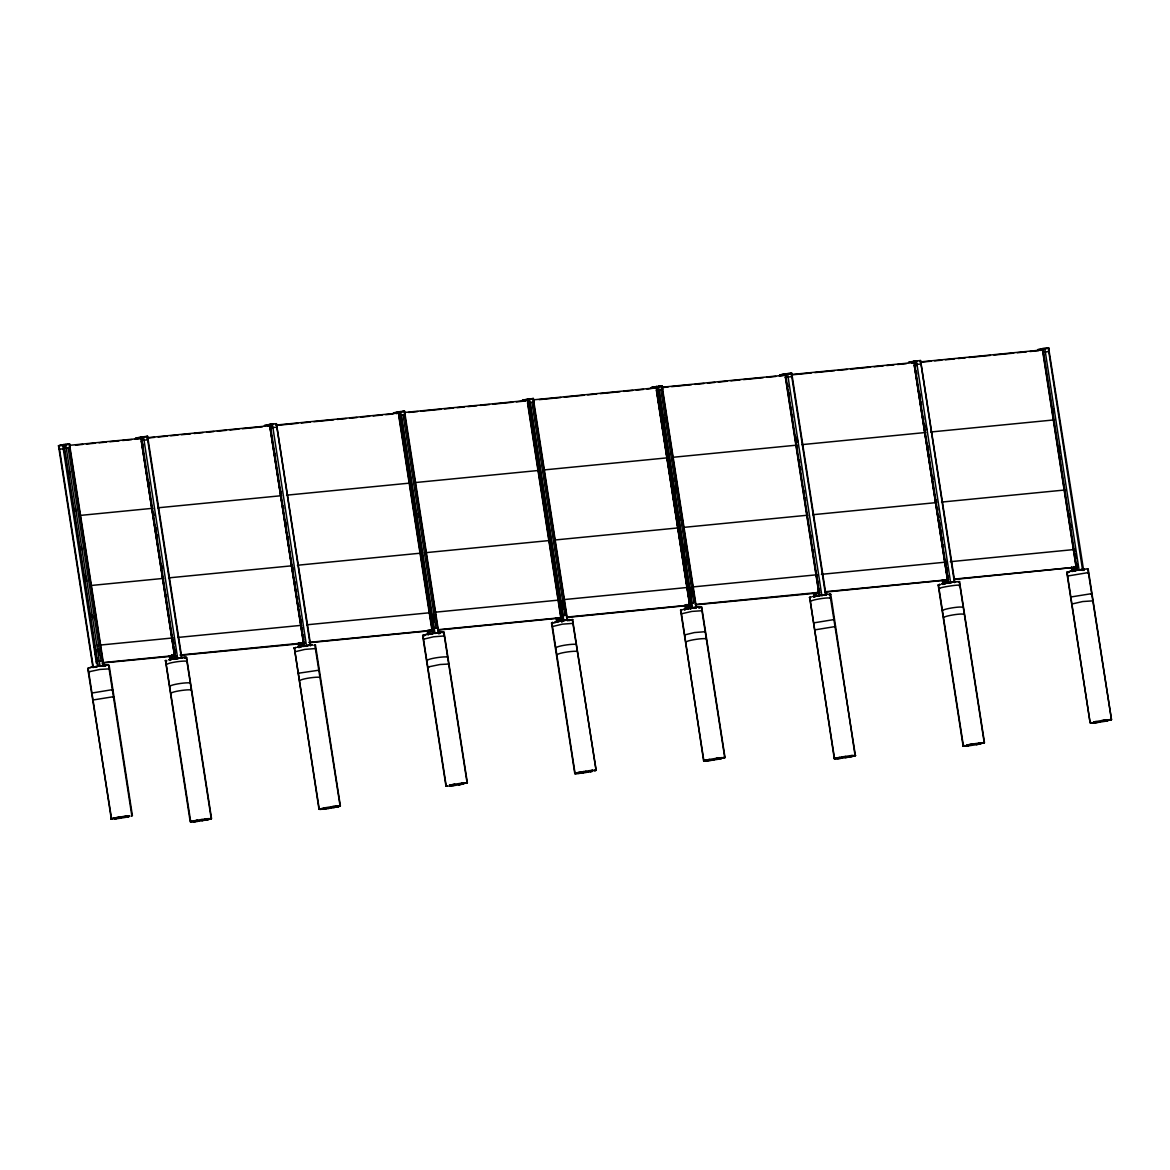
<?xml version="1.0" encoding="UTF-8"?>
<svg xmlns="http://www.w3.org/2000/svg" width="1170" height="1170" viewBox="0 0 1170 1170"><rect width="100%" height="100%" fill="white"/><g stroke="black" fill="none" stroke-linecap="round" stroke-linejoin="round"><path stroke-width="1.5" d="M271.294 426.509L270.694 427.094M64.028 446.37L64.394 447.364L64.613 446.399M175.427 656.355L174.915 656.502M303.732 644.334C306.13 642.915 301.787 644.334 304.039 646.264L302.898 646.425M433.28 631.098L432.564 631.23M561.892 618.506L561.395 618.594M398.692 413.595L399.555 413.463M63.765 446.282L64.014 447.349L64.935 446.998M561.995 618.754L560.708 618.945L562.068 618.579M819.366 593.614L818.883 593.351M948.3 580.846C946.471 581.636 949.162 580.276 948.168 583.084M432.915 631.478L432.608 633.657M175.207 656.911L174.944 658.915L175.339 656.853L174.564 656.999M398.809 413.317L399.57 413.156M915.247 363.797L915.613 366.795M818.912 593.775C819.541 597.519 819.366 592.166 818.4 593.716M111.633 819.088L87.706 668.392L89.066 667.88M111.296 819.015L88.13 668.187M131.815 815.665L108.561 665.35M190.768 821.983L165.643 660.567M166.593 660.816L165.482 660.67L190.213 821.837M184.494 658.125L186.6 657.467L211.551 818.591L210.19 819.102M111.018 819.058L113.139 818.342M131.055 816.221L131.976 815.68M321.136 809.304L318.986 809.304L294.372 647.99L319.264 809.26L320.375 809.347M338.671 806.569L340.104 805.998L314.847 645.05M211.229 818.722L186.322 657.452L184.451 657.408M447.057 786.255L445.975 786.211L422.648 635.544L423.438 635.193M424.798 635.544L422.926 635.456L446.253 786.167L447.364 786.255M442.991 632.619L444.044 632.195L467.371 782.847L466.011 783.373M318.986 809.304L320.346 808.792M319.264 809.26L320.039 808.88M576.956 773.575L574.792 773.575L551.479 622.908L552.533 622.484M594.828 770.737L596.188 770.226L572.335 619.866M466.318 783.286L467.093 782.949L443.766 632.239L441.894 632.18M705.378 760.968L703.623 760.939L680.881 610.009M703.901 760.895L680.574 610.228L682.022 609.658M700.64 607.347L701.693 606.923L725.02 757.59L723.967 758.014M574.792 773.575L577.351 772.756M836.038 758.789L834.298 758.76L809.772 597.387M830.407 594.389L829.34 594.199M829.018 594.857L830.744 594.287L828.989 594.214M703.623 760.939L706.183 760.12M964.504 746.182L963.115 746.138L938.164 584.956L939.876 584.342M958.771 581.958L957.411 581.607M834.298 758.76L836.404 758.058M855.094 755.688L830.744 594.287M1067.055 572.276L1090.162 723.075L1066.777 572.379L1068.897 571.662M1087.851 569.249L1111.5 719.726L1088.173 569.015L1086.784 568.971M963.115 746.138L964.475 745.612M963.451 746.124L938.442 584.912L939.525 584.444M983.151 743.301L984.072 742.76M432.315 631.727L432.169 631.727M433.061 631.507L433.061 633.584L398.882 411.694L393.442 412.893L399.599 412.293M690.461 606.323L689.583 606.352L690.636 606.309M561.849 618.915L561.673 620.992M785.64 375.234L785.406 376.14M186.176 657.613L185.547 657.847M294.079 648.034L296.156 647.419M318.898 670.205L298.218 673.262L299.023 673.408M551.904 622.703L575.084 773.531M447.028 785.772L446.019 786.108L446.764 785.86M959.283 581.695L984.233 742.818L983.458 743.213M1111.5 719.726L1110.14 720.193M186.556 661.182C182.432 660.611 168.963 662.629 166.827 664.326M189.92 682.914C185.811 682.344 172.326 684.348 170.191 686.044M191.002 689.92C186.966 689.32 172.911 691.455 171.273 693.049M294.196 647.961L295.747 647.522M315.388 648.56L304.873 649.394L295.396 651.69M319.834 677.284C315.71 676.713 302.24 678.717 300.105 680.413M443.883 632.356L442.933 632.678M444 635.968L433.485 636.802L424.008 639.098M447.247 656.984C443.123 656.414 429.653 658.432 427.518 660.129M576.079 644.348C571.969 643.778 558.485 645.796 556.35 647.493M577.161 651.368C573.212 650.769 559.523 652.802 557.432 654.498M211.404 818.751L209.839 819.19M701.532 607.084L700.333 607.435M704.91 631.727L694.395 632.56L684.918 634.857M705.993 638.732C701.941 638.133 687.901 640.268 686.264 641.862M809.494 597.431L810.4 597.168M703.784 760.778L704.983 760.412M1090.689 722.767L1091.464 722.519M1111.339 719.842L1109.789 720.296M108.839 668.889L100.02 669.43L88.525 671.858L89.637 671.946M165.526 660.538L166.257 660.333M551.787 622.674L552.84 622.396M448.125 664.077L440.052 664.501L427.81 667.032L428.922 667.119M572.613 623.405L562.302 624.166L552.84 626.462M680.618 610.038L682.417 609.57M111.34 818.824L114.075 818.122M701.444 610.769L691.879 611.413L681.452 613.811M190.476 821.706L192.714 821.121M829.939 594.594L855.402 755.454L853.12 756.23M1092.254 600.897L1082.703 601.541L1072.261 603.939M834.605 758.526L835.351 758.335M111.837 689.993L112.612 689.613L92.313 692.976M112.92 696.998L113.695 696.662L93.19 699.967M314.379 645.211L315.432 644.787L340.382 805.955L338.262 806.656M314.905 645.094L314.072 645.299M830.232 598.177C828.17 597.183 813.457 599.479 810.693 601.146M833.581 619.895L834.356 619.515L813.852 622.864M834.678 626.901L835.438 626.52L814.934 629.87M962.413 607.259C960.365 606.279 945.667 608.561 942.888 610.243M1087.661 572.949L1088.436 572.569L1068.137 575.933M963.495 614.265C961.447 613.285 946.735 615.581 943.971 617.248M1090.923 593.98L1091.698 593.643L1071.179 596.934M855.153 755.732L853.968 756.025M963.641 745.816L964.826 745.524M96.408 666.739L97.695 666.403M173.76 659.149L175.441 658.71M560.181 621.255L561.732 620.846M688.998 608.619L690.563 608.21M947.7 583.113L946.311 583.245L944.234 581.344L946.106 583.289M1075.479 570.726L1072.056 567.845L1073.958 567.421L1073.285 568.664L1075.157 570.609M432.651 633.555L436.688 632.736M819.57 595.545L817.728 596.027M1076.824 570.375L1076.561 568.503M143.515 436.863L138.455 437.902M267.33 425.266L273.531 424.066M787.659 373.639L788.829 373.522M916.476 361.047L950.713 583.201M304.536 646.001L309.48 645.357M423.438 635.149L424.359 634.93M958.771 582.002L959.561 581.607L957.82 581.578M958.742 585.629C962.72 583.742 937.653 587.603 939.788 588.51M191.266 821.457L192.275 821.223M594.477 770.825L596.042 770.386L572.583 619.603M835.395 758.277L836.857 757.955M526.149 399.891L525.096 399.994M529.601 399.043L527.246 399.233L561.717 621.928M658.417 386.407L656.063 386.597L690.505 609.058M424.768 634.827L422.984 635.529M570.755 620.275L571.501 620.071L570.316 620.378M700.216 607.508L699.134 607.742M811.453 596.875L809.625 597.548L834.576 758.716M705.101 760.354L706.665 760.017M722.899 758.292L724.742 757.633L701.356 606.938M89.578 667.704L90.748 667.47M699.806 607.61L698.651 607.844M338.496 806.642L337.34 806.876M853.807 756.098L852.111 756.449M96.145 666.812L96.964 666.856M427.854 634.476L431.203 634.067M1075.23 570.784L1075.873 570.858M787.585 373.654L821.925 596.071M90.046 667.602L91.275 667.353M424.988 634.754L426.216 634.506M1069.117 571.574L1070.345 571.34M113.358 818.254L114.587 818.02M209.211 819.38L207.982 819.629M338.042 806.744L336.814 806.993M577.132 772.77L578.36 772.536M92.942 667.558L58.5 445.741L63.94 444.541L98.178 666.403M58.558 445.799L63.897 444.615M64.174 445.185L69.6 443.986L70.141 447.481L64.482 448.051M59.041 449.236L62.99 448.841M68.123 447.92L101.103 660.948M144.671 436.995L147.61 436.278L181.876 658.271M141.965 440.388L148.151 439.788M276.983 427.152L270.753 427.767L270.255 424.257L264.347 425.558L270.636 424.988M268.31 425.105L272.376 424.213L306.584 646.366M276.354 423.73L310.299 645.723M267.696 426.275L270.796 425.587L146.85 437.741M303.089 641.116L270.109 428.088L303.717 642.856M399.116 412.337L404.557 411.138L438.867 633.467M396.528 413.639L399.628 412.952L275.681 425.105M403.065 415.072L436.044 628.1M405.039 414.648L398.707 415.511L431.686 628.539L436.293 628.056M525.9 399.862L532.906 398.678L567.274 620.67M527.948 399.701L533.374 398.502L533.871 402.012M528.05 399.745L522.273 400.257L527.714 399.058L562.097 621.855M529.776 399.365L533.344 398.575L567.655 620.597M531.897 402.436L564.876 615.464M696.457 607.727L662.118 385.954L651.105 387.621L657.262 387.021M651.163 387.679L656.502 386.509L657.072 389.932M656.779 386.802L653.884 387.358M658.125 386.758L662.205 385.866L662.703 389.376L656.355 390.239L689.335 603.267L691.631 603.003L658.651 389.976M658.608 386.729L662.161 385.954M660.728 389.815L693.708 602.842M779.703 375.073L785.523 373.8L819.877 596.071M785.831 374.122L782.686 374.722M788.785 373.756L791.739 373.113L826.005 595.091M788.799 373.83L791.71 373.186L785.07 373.888L819.468 596.144M818.4 590.572L785.421 377.544M792.236 376.623L786.05 377.223L785.553 373.713L779.644 375.014L785.933 374.459M914.764 361.822L908.476 362.378L914.384 361.077L914.881 364.601L921.068 363.987M920.483 360.565L954.428 582.543M911.825 363.095L914.925 362.422L790.979 374.575M1043.245 349.157L1048.686 347.958L1049.227 351.468L1042.836 352.331L1075.815 565.359L1077.877 565.154M1040.656 350.459L1043.757 349.786L919.81 361.939M96.51 650.929L95.706 651.061L96.364 649.935M171.829 638.045L172.648 637.928M99.04 661.152L101.337 660.904M174.257 653.752L141.277 440.724L174.564 656.224M173.365 659.046L171.493 657.101L172.165 655.858L170.264 656.282L173.145 659.105L176.114 658.812M172.18 637.972L174.93 655.946L101.922 663.054M176.48 655.8L174.184 656.443L174.725 656.94M429.478 612.773L432.593 630.674L427.986 631.361L432.681 630.996M301.333 643.5L305.253 642.813M304.829 646.191L302.182 646.41L300.31 644.465L300.997 643.237L299.096 643.646L301.977 646.469M304.229 643.398L303.059 643.924M304.463 643.354L180.984 655.302M304.244 643.719L303.747 643.866M304.244 646.22L303.483 644.363M433.748 628.334L401.003 415.248M432.154 630.454L431.525 629.665M432.549 630.469L433.309 630.016M428.937 631.873L429.829 630.601L428.03 631.683L431.013 633.789M433.529 630.659L432.242 631.625M562.565 615.698L565.11 615.42M556.745 618.374L558.66 617.965L557.973 619.193L559.845 621.153M559.45 618.111L561.834 617.541M562.083 617.043L561.322 617.511M559.509 618.462L561.424 618.053L556.803 618.725L561.512 618.36L560.576 618.813M560.474 618.652L556.847 619.047L557.973 619.193M815.958 574.879L816.777 574.748L817.289 578.038M691.397 603.062L693.942 602.784M567.45 617.409L688.282 605.475L690.666 604.905L690.329 602.711M688.677 608.517L686.805 606.557L687.477 605.329L685.576 605.738L688.457 608.561L690.841 608.327M690.709 605.49L688.282 605.475M690.461 605.548L685.678 606.411M690.724 605.811L690.212 605.972M690.724 608.312L689.496 605.914M944.79 562.243L945.609 562.112L945.945 564.306M816.631 592.971L819.731 592.283L695.287 604.495M819.029 592.561L818.985 588.993M817.494 595.881L815.622 593.936L816.309 592.693L814.393 593.117L817.274 595.925L819.57 595.705M819.541 592.868L696.282 604.773M1073.607 549.607L1074.426 549.49L1074.777 551.67M947.217 577.951L914.238 364.923L947.451 579.925L946.588 579.72M945.462 580.335L948.563 579.647L825.932 591.669M944.234 581.344L945.126 580.057L943.225 580.481L944.175 580.963M948.27 580.569L947.393 580.993M948.373 583.04L947.232 581.08M1076.663 567.158L953.93 579.501M425.485 634.637L427.372 634.272M1069.614 571.472L1070.916 571.223M208.713 819.497L207.426 819.746M321.823 808.397L323.71 808.031M577.644 772.668L578.931 772.419M837.135 757.868L838.422 757.604M852.842 756.317L851.555 756.566M143.661 436.863L144.7 436.702M658.593 386.407L661.737 386.041L696.062 607.8M91.07 667.368L91.83 667.236M104.964 666.198L105.709 666.066M168.582 659.748L169.343 659.617M297.414 647.112L298.16 646.981M439.905 633.35L440.666 633.219M554.858 621.884L555.604 621.753M568.737 620.714L569.497 620.583M683.675 609.248L684.435 609.117M812.726 596.568L813.472 596.437M941.543 583.932L942.303 583.801M114.397 818.035L115.157 817.903M128.29 816.85L129.036 816.719M193.533 820.916L194.293 820.784M336.258 807.11L337.004 806.978M449.353 785.187L450.099 785.055M463.232 784.002L463.993 783.871M592.064 771.366L592.81 771.235M707.002 759.915L708.347 759.666M720.881 758.745L721.641 758.599M837.676 757.75L839.636 757.37M966.493 745.115L967.254 744.983M980.387 743.93L981.133 743.798M1093.482 722.007L1094.827 721.758M1107.361 720.837L1108.122 720.705M91.655 667.251L92.43 667.119M104.364 666.315L105.139 666.183M169.167 659.631L169.928 659.485M297.984 646.995L298.76 646.864M426.597 634.403L428.644 634.023M439.32 633.467L440.096 633.336M555.428 621.767L556.818 621.519M684.26 609.131L685.02 609M813.296 596.451L814.071 596.32M942.128 583.815L942.888 583.684M1070.726 571.238L1071.501 571.106M1084.224 570.156L1082.82 570.419M114.982 817.918L115.742 817.786M127.691 816.982L128.466 816.835M194.118 820.799L194.878 820.667M206.827 819.863L207.602 819.731M335.658 807.227L336.433 807.095M449.923 785.07L450.699 784.938M462.647 784.119L463.408 783.988M578.755 772.434L579.516 772.302M591.464 771.498L592.239 771.366M720.296 758.862L721.071 758.73M850.956 756.683L851.731 756.551M967.078 744.997L967.839 744.851M980.562 743.915L979.158 744.178M1094.052 721.89L1095.456 721.641M1107.537 720.822L1106.147 721.071M92.269 667.134L93.702 666.871M169.767 659.5L170.557 659.368M298.599 646.864L299.388 646.732M438.691 633.584L439.481 633.453M684.859 609.014L685.649 608.883M813.91 596.334L815.344 596.071M942.727 583.698L943.517 583.567M1071.34 571.106L1072.13 570.975M1083.61 570.287L1048.642 348.046M115.581 817.786L116.371 817.654M127.852 816.967L120.612 818.196M194.717 820.682L196.165 820.419M206.212 819.98L206.988 819.848M323.549 808.046L324.339 807.914M335.819 807.212L334.386 807.461M450.538 784.938L451.327 784.807M462.808 784.119L460.688 784.5M579.355 772.302L580.803 772.054M590.85 771.615L591.625 771.483M708.186 759.666L708.976 759.535M720.457 758.847L719.023 759.096M850.341 756.814L851.116 756.683M967.678 744.866L968.467 744.734M1106.937 720.939L1105.489 721.203M559.626 621.387L557.739 621.694M92.898 667.002L97.256 666.271M170.41 659.383L171.215 659.251M299.242 646.747L300.719 646.498M427.854 634.155L433.69 633.16M556.686 621.519L558.851 621.153M685.503 608.883L686.98 608.634M943.371 583.567L944.175 583.45M1071.983 570.989L1073.46 570.726M116.225 817.669L117.702 817.42M205.554 820.097L206.344 819.965M324.192 807.914L324.982 807.783M451.181 784.821L452.644 784.558M590.192 771.732L590.982 771.6M708.83 759.549L709.62 759.418M839.504 757.385L841.669 757.005M849.683 756.931L850.488 756.8M968.321 744.749L969.126 744.617M1095.31 721.641L1096.1 721.51M977.14 744.544L979.305 744.164M95.808 666.871L92.898 667.324M171.083 659.251L176.26 658.388M686.176 608.766L687.667 608.517M815.212 596.086L816.016 595.954M944.044 583.45L951.678 582.338M116.898 817.537L118.404 817.289M196.033 820.419L196.838 820.302M205.686 820.097L198.988 821.194M324.865 807.797L331.549 806.7M333.699 807.592L334.503 807.461M580.671 772.054L581.475 771.937M590.323 771.732L588.101 772.098M709.503 759.418L716.186 758.335M718.336 759.228L719.14 759.096M849.01 757.048L849.815 756.931M968.994 744.617L969.798 744.486M1095.983 721.524L1101.906 720.544M1104.816 721.32L1105.621 721.188M300.602 646.498L301.407 646.366M815.914 595.954L816.719 595.837M1073.343 570.741L1074.148 570.609M196.736 820.302L197.54 820.17M452.541 784.573L453.346 784.441M459.985 784.617L460.79 784.485M333.816 807.592L325.626 808.85M581.373 771.937L582.177 771.805M718.453 759.228L710.965 760.398M848.308 757.18L849.113 757.048M969.681 744.486L970.486 744.369M1104.933 721.32L1099.683 722.183M301.319 646.366L302.123 646.249M558.763 621.138L559.567 621.021M687.58 608.517L688.384 608.385M816.631 595.822L824.104 594.696M1074.06 570.609L1074.864 570.492M118.302 817.289L119.106 817.172M197.452 820.17L201.971 819.439M453.258 784.441L454.062 784.324M459.284 784.734L460.088 784.617M582.075 771.805L583.611 771.556M841.581 757.005L843.102 756.756M847.592 757.297L848.396 757.18M970.398 744.369L971.202 744.252M976.423 744.661L977.228 744.544M302.05 646.235L302.854 646.118M559.494 621.021L562.521 620.524M688.311 608.385L689.115 608.268M688.355 608.766L686.717 608.985M1074.791 570.477L1075.596 570.36M1074.835 570.858L1071.983 571.296M119.033 817.157L119.837 817.04M453.989 784.309L454.779 784.192M458.552 784.865L459.342 784.748M588.174 772.112L585.907 772.463M846.875 757.429L847.665 757.312M971.129 744.237L971.934 744.12M976.497 744.676L968.38 745.86M302.796 646.118L303.586 646.001M689.057 608.254L689.847 608.151M1075.537 570.36L1076.327 570.243M119.793 817.04L120.568 816.923M202.03 820.726L202.79 820.609M454.735 784.192L461.433 783.213M458.596 784.865L454.808 785.45M331.622 807.973L327.819 808.558M583.567 771.556L585.848 771.191M843.058 756.756L845.34 756.39M846.129 757.546L846.919 757.429M971.875 744.12L972.665 744.003M97.212 666.256L101.015 665.686M174.725 658.622L178.337 658.183M303.556 645.986L308.792 645.226M689.817 608.137L691.353 607.903M1076.298 570.229L1082.235 569.38M120.539 816.909L124.342 816.338M845.398 757.663L846.173 757.56M972.636 743.988L978.573 743.14M585.907 772.478L583.625 772.829M845.398 757.677L841.639 758.219M973.396 743.871L974.157 743.754M97.768 666.242L103.808 665.613M93.278 667.222L95.516 666.915M176.129 658.476L178.527 658.052M170.323 659.69L171.376 659.529L169.913 659.792M299.154 647.054L301.26 646.761L298.745 647.171M561.541 620.758L566.236 620.012M556.057 617.818L556.701 621.972L558.178 621.577M690.358 608.122L693.605 607.566M819.366 595.442L821.691 595.106M814.452 596.524L816.104 596.276L814.057 596.627M948.344 582.777L952.936 582.06M943.283 583.889L945.93 583.523L942.874 583.991M1076.839 570.214L1077.585 570.097M1072.363 571.194L1074.601 570.901M585.834 771.206L589.563 770.664M713.247 760.061L713.978 759.944M845.325 756.405L850.429 755.688M561.819 620.714L567.201 620.202M690.783 608.049L692.04 607.888M438.223 632.794L433.69 633.189L435.211 632.941M120.642 818.181L116.283 818.781M201.942 819.468L204.925 819.029M1101.877 720.559L1102.667 720.428M1098.937 722.285L1099.712 722.153M98.602 666.11L103.428 665.686M177.43 658.33L179.259 657.949M304.814 645.869L309.099 645.387M562.229 620.656L564.364 620.392M821.559 595.164L823.051 594.96M950.888 582.47L953.038 582.236M1077.541 570.112L1082.893 569.6M428.205 634.418L430.458 634.067M557.037 621.782L559.289 621.431M435.167 632.97L438.765 632.765M949.089 582.675L950.142 582.528M198.242 821.296L199.046 821.164M454.852 785.436L453.316 785.67M331.505 806.73L332.295 806.598M582.879 772.931L583.669 772.8M716.142 758.35L716.932 758.233M1102.623 720.457L1103.412 720.325M1098.191 722.387L1098.981 722.256M176.29 658.461L177.752 658.257M820.419 595.281L822.846 594.974M1077.936 570.053L1082.352 569.629M100.942 665.715L101.746 665.584M696.413 607.493L692.757 607.815L695.068 607.376M686.995 608.941L688.121 608.795M951.415 582.28L953.623 581.973M124.269 816.368L125.79 816.148M197.511 821.398L198.315 821.267M332.236 806.627L333.026 806.496M582.148 773.034L582.952 772.902M716.874 758.248L718.38 758.028M1103.339 720.354L1104.86 720.135M1097.445 722.49L1098.25 722.358M101.658 665.613L103.837 665.321M179.171 657.979L181.335 657.686M436.6 632.765L437.404 632.634M565.432 620.129L566.938 619.91M453.404 785.64L451.912 785.845M196.794 821.486L197.598 821.369M581.431 773.121L582.236 773.004M332.938 806.525L333.757 806.393M326.43 808.733L324.924 808.938M717.576 758.16L719.755 757.868M710.248 760.485L711.067 760.368M1104.056 720.252L1105.562 720.047M1096.729 722.592L1097.533 722.46M841.727 758.189L840.221 758.409M308.69 645.255L309.494 645.138M437.302 632.678L438.779 632.473M694.951 607.405L695.755 607.288M824.002 594.726L824.806 594.594M125.673 816.177L126.477 816.06M204.823 819.058L206.929 818.795M589.461 770.694L590.25 770.577M196.896 821.457L195.419 821.662M581.534 773.092L580.057 773.297M333.64 806.437L335.117 806.232M709.561 760.573L710.365 760.456M1096.041 722.68L1096.846 722.548M841.025 758.292L839.563 758.482M306.189 645.664L307.154 645.562M563.355 620.495L564.569 620.349M103.033 665.438L105.095 665.174M309.377 645.167L310.167 645.05M566.806 619.954L567.611 619.837M692.508 607.815L693.254 607.756M695.638 607.318L696.428 607.201M824.674 594.638L826.122 594.448M953.506 582.002L954.296 581.885M1082.118 569.41L1082.908 569.293M126.36 816.09L127.15 815.973M461.302 783.242L462.106 783.125M451.24 785.933L452.029 785.816M590.133 770.606L591.567 770.416M580.861 773.18L579.413 773.37M709.678 760.544L708.245 760.734M325.041 808.909L323.607 809.099M1105.431 720.077L1106.235 719.959M1095.369 722.753L1096.158 722.636M849.625 755.805L851.073 755.615M978.456 743.169L979.246 743.052M61.323 445.478L69.132 444.161L103.545 666.388M1040.408 349.45L1048.218 348.133L1082.616 570.36M181.204 657.73L182.593 657.555M310.021 645.094L310.81 644.977M438.633 632.502L439.423 632.4M567.465 619.866L568.869 619.691M696.282 607.245L697.071 607.128M954.15 581.929L954.939 581.812M1082.762 569.337L1083.552 569.22M127.018 816.016L128.407 815.841M116.43 818.737L115.026 818.912M461.96 783.169L463.364 782.993M450.596 786.006L451.371 785.889M719.608 757.897L720.398 757.794M194.776 821.735L195.565 821.618M334.971 806.262L335.761 806.159M1106.089 719.989L1107.493 719.813M1094.725 722.826L1095.515 722.724M838.905 758.569L839.694 758.452M979.1 743.096L979.89 742.979M968.526 745.816L967.122 745.992M396.221 412.63L404.089 411.313L438.487 633.54M310.65 645.021L311.425 644.919M439.262 632.429L440.037 632.327M568.093 619.793L569.439 619.632M696.91 607.172L697.686 607.054M825.961 594.477L826.737 594.375M684.304 610.14L685.079 610.038M954.779 581.856L955.554 581.739M1083.391 569.264L1084.166 569.161M127.632 815.943L128.993 815.782M462.589 783.096L463.934 782.935M591.42 770.46L592.181 770.357M450.757 785.962L449.397 786.123M720.237 757.824L721.012 757.721M578.799 773.428L579.574 773.326M707.631 760.807L708.406 760.69M1106.718 719.93L1108.063 719.755M206.783 818.824L207.543 818.722M1094.111 722.899L1094.886 722.797M335.6 806.188L336.375 806.086M194.161 821.808L194.937 821.691M322.993 809.172L323.768 809.055M850.912 755.659L851.687 755.557M979.729 743.023L980.504 742.921M838.305 758.628L839.066 758.526M917.66 360.886L911.401 362.1M104.92 665.218L105.666 665.116M182.418 657.584L183.178 657.496M311.249 644.962L312.01 644.86M439.861 632.37L440.622 632.268M697.51 607.098L698.812 606.952M826.561 594.418L827.307 594.316M955.378 581.783L956.139 581.68M1083.99 569.19L1084.751 569.103M114.455 818.971L115.201 818.883M592.005 770.401L592.766 770.299M720.837 757.765L721.597 757.663M450.157 786.035L448.856 786.181M578.229 773.487L578.974 773.399M707.046 760.866L707.806 760.763M1093.526 722.958L1094.286 722.855M207.368 818.766L208.128 818.664M336.2 806.13L336.96 806.028M193.591 821.866L194.337 821.764M322.408 809.231L323.169 809.128M851.511 755.586L852.257 755.498M980.328 742.95L981.089 742.862M838.481 758.584L837.179 758.745M966.552 746.05L967.297 745.948M63.853 444.629L69.6 443.986M147.61 436.278L140.941 437.068L175.339 659.31M398.794 411.781L404.557 411.138M527.626 399.146L533.374 398.502M1042.923 348.616L1048.686 347.958M65.856 444.483L63.472 444.717L97.783 666.388M58.5 445.741L64.277 445.229M140.985 437.712L135.515 438.18L141.424 436.893L175.749 659.236M1043.742 349.128L1037.585 349.713L1043.011 348.514L1077.263 570.39M69.586 445.317L141.98 438.223L135.252 439.262M404.513 412.469L528.445 400.316M533.33 399.847L657.277 387.679L646.995 389.069M662.161 387.211L786.108 375.058L779.41 376.082M75.538 445.112L82.778 444.41M86.39 444.044L95.443 443.167M99.055 442.816L106.294 442.099M109.921 441.748L118.974 440.856M122.587 440.505L131.64 439.613M147.347 438.077L154.528 437.375M158.125 437.01L167.105 436.132M170.703 435.781L177.884 435.079M181.482 434.728L190.461 433.851M194.059 433.5L203.039 432.608M206.622 432.256L213.817 431.554M217.401 431.203L226.38 430.326M229.978 429.975L238.958 429.083M242.556 428.732L262.314 426.801M277.977 425.266L297.736 423.321M301.319 422.97L310.299 422.092M313.896 421.741L333.655 419.796M337.252 419.445L346.232 418.567M349.83 418.216L357.011 417.514M360.594 417.163L369.588 416.271M373.171 415.92L382.151 415.043M385.749 414.692L392.93 413.99M408.593 412.454L417.573 411.577M421.171 411.226L440.929 409.281M444.512 408.93L453.507 408.052M457.09 407.701L464.285 406.984M467.868 406.634L476.848 405.756M480.446 405.405L489.426 404.528M493.023 404.176L512.782 402.231M516.365 401.88L525.359 401.003M539.209 399.643L560.766 397.522M564.364 397.171L584.122 395.241M587.72 394.89L596.7 393.997M600.283 393.647L620.056 391.716M623.639 391.365L632.619 390.487M636.217 390.122L643.398 389.42M660.86 387.709L668.041 387.007M671.639 386.656L691.397 384.711M694.98 384.36L703.974 383.482M707.558 383.131L714.753 382.429M718.336 382.078L727.316 381.201M730.914 380.835L739.893 379.957M743.491 379.606L763.249 377.676M766.833 377.325L775.827 376.433M791.476 374.897L811.234 372.967M814.832 372.616L834.59 370.671M838.188 370.32L847.168 369.442M850.751 369.091L870.524 367.146M874.107 366.795L883.087 365.917M886.684 365.566L893.865 364.864M897.463 364.513L906.443 363.621M922.106 362.086L931.086 361.208M934.669 360.857L941.865 360.155M945.448 359.804L954.442 358.927M958.025 358.561L965.206 357.859M968.804 357.508L990.361 355.402M993.959 355.051L1013.717 353.106M1017.3 352.755L1026.295 351.877M1029.878 351.526L1038.858 350.634M269.875 428.147L272.171 427.884M533.915 402.012L527.524 402.875L560.503 615.903L562.814 615.639L529.834 402.612M785.172 377.603L787.234 377.398M80.438 515.4L152.817 508.292M157.701 507.824L281.648 495.671M286.533 495.188L410.48 483.034L410.026 480.109M415.35 482.552L539.297 470.398M544.182 469.916L668.128 457.762M673.013 457.28L796.945 445.126L797.399 448.051M801.83 444.644L925.777 432.49M930.662 432.008L1054.609 419.854M91.275 585.468L163.668 578.375M168.553 577.892L292.5 565.739M297.37 565.256L421.317 553.103M424.403 552.796L550.149 540.467M555.033 539.984L677.181 528.006M683.85 527.363L807.797 515.195M812.682 514.727L936.629 502.573L936.175 499.648M941.514 502.091L1065.46 489.937M99.976 645.094L172.897 637.942M177.767 637.46L301.714 625.306M306.598 624.824L430.545 612.67M434.918 612.232L559.362 600.034M563.75 599.61L688.194 587.398M691.28 587.091L817.026 574.762L817.186 575.859M821.398 574.338L945.843 562.126L945.462 559.655M950.23 561.702L1074.674 549.49M102.682 662.6L175.602 655.449L172.502 656.136L172.341 655.039M179.99 655.024L303.834 642.886M308.807 642.389L433.251 630.191L430.15 630.864L429.99 629.767M437.638 629.752L562.083 617.555M566.455 617.116L690.914 604.919L690.563 602.726M954.749 579.048L1077.38 567.011L1074.294 567.699L1074.119 566.602M173.686 655.858L174.856 655.829M304.536 642.973L302.46 642.9M309.801 642.666L429.448 630.864M433.368 630.337L431.233 629.928M438.633 630.03L558.265 618.228M560.971 617.818L560.064 617.292M689.803 605.183L688.837 604.334M818.634 592.561L817.611 591.376M825.113 592.137L947.846 579.94M1076.283 567.289L1075.362 566.763M174.93 655.946L170.323 656.633L175.017 656.253M303.761 643.31L299.14 643.997L303.849 643.632M429.887 630.952L432.593 630.674M690.241 605.416L685.635 606.089L690.329 605.724M947.89 580.144L943.283 580.832L947.978 580.452M1076.722 567.509L1072.115 568.196L1076.809 567.816L1076.473 568.488M170.367 656.955L174.681 656.926M299.198 644.319L302.884 644.026M428.03 631.683L431.935 631.61M814.495 593.775L819.161 593.088L814.452 593.468L819.058 592.78L818.517 589.036M943.327 581.139L947.729 581.139M1072.159 568.503L1076.166 568.503M430.809 633.833L432.271 633.687M562.229 620.919L559.626 621.197L557.754 619.252M1084.561 569.146L1085.292 569.044M955.948 581.724L956.68 581.636M827.117 594.36L827.848 594.272M698.08 607.04L699.309 606.908M569.249 619.676L569.98 619.588M440.432 632.312L441.66 632.18M311.82 644.904L312.551 644.802M182.988 657.525L184.216 657.394M554.361 622.879L555.092 622.791M105.475 665.16L106.207 665.072M1107.873 719.799L1108.619 719.711M721.407 757.707L722.139 757.604M1092.985 723.001L1093.716 722.914M592.576 770.343L593.307 770.24M463.744 782.979L464.475 782.876M706.504 760.909L707.236 760.822M577.688 773.545L578.419 773.458M128.802 815.826L129.534 815.724M113.914 819.029L114.645 818.942M980.899 742.906L982.127 742.76M852.067 755.528L852.798 755.44M966.742 746.007L965.499 746.153M837.91 758.643L836.682 758.789M336.77 806.071L337.501 805.984M207.938 818.707L208.669 818.605M321.867 809.274L322.598 809.187M193.05 821.91L193.781 821.823M178.908 658.125L180.268 658.023M951.824 582.353L952.848 582.28M823.241 594.945L824.397 594.857M440.958 632.268L442.114 632.136M183.514 657.481L185.094 657.335M106.002 665.116L107.581 664.969M706.709 760.866L705.554 760.983M464.271 782.92L465.441 782.803M981.425 742.848L983.005 742.701M966.215 746.065L965.045 746.182M143.515 436.82L177.796 659.236M694.278 607.625L696.238 607.508M565.461 620.261L567.055 620.159M106.499 665.072L107.962 664.955M1092.707 723.001L1091.244 723.118M706.227 760.909L705.13 761.012M577.395 773.545L575.128 773.662M464.768 782.876L465.865 782.774M321.589 809.274L320.492 809.377M823.417 594.96L825.961 594.769M179.288 658.125L181.818 657.935M658.461 386.363L692.64 608.049M1068.927 572.379L1067.918 572.466M824.016 594.916L825.552 594.828M699.543 606.923L700.552 606.835M179.887 658.081L181.423 658.008M1109.35 719.682L1111.164 719.594M1092.254 723.045L1090.923 723.133M722.87 757.575L724.844 757.516M982.361 742.774L984.233 742.818L983.122 742.731M338.232 805.94L340.046 805.867M192.319 821.94L190.973 822.042M1068.532 572.408L1066.777 572.379M939.919 584.985L938.34 585.029L939.554 585M699.952 606.894L701.152 606.821M553.22 622.937L551.801 622.996L552.869 622.952M442.289 632.166L443.605 632.166M424.403 635.573L422.648 635.544M166.71 660.845L165.204 660.757M1109.745 719.652L1111.324 719.623M723.265 757.56L724.742 757.633M853.939 755.381L855.694 755.454M594.448 770.196L596.188 770.226M465.616 782.818L467.093 782.949M338.627 805.925L339.943 805.925M209.81 818.561L211.229 818.503M681.437 610.36L680.633 610.36M295.425 648.18L294.036 648.136M185.211 657.365L186.6 657.408M854.29 755.367L855.402 755.454M705.013 760.983L703.799 760.997M835.687 758.818L834.619 758.847M594.799 770.167L595.91 770.269M465.982 782.803L467.371 782.847M112.408 819.102L111.194 819.117M210.161 818.547L211.01 818.488M1087.091 568.971L1087.895 569.117M1067.23 572.393L1067.859 572.422M809.889 597.694L809.391 597.636M700.611 606.864L701.356 606.835M571.794 619.5L572.876 619.559M964.197 746.182L963.173 746.167M959.502 581.578L984.511 742.774M141.555 439.291L141.862 438.341L141.248 439.32M1079.149 570.39L1044.795 348.47L1042.543 348.689L1076.736 570.477M1053.658 408.71L1054.17 412.045M1059.318 445.331L1059.844 448.666M1069.892 513.572L1070.404 516.891M1059.347 450.509L1059.801 453.433M1060.254 456.358L1060.707 459.269M1070.828 524.672L1071.223 527.158M1075.522 554.975L1076.034 558.251M1076.883 563.735L1077.043 564.832M1075.113 553.863L1075.786 558.236M1076.634 563.721L1076.97 565.914M1073.636 566.646L1073.811 567.742M1071.735 567.201L1072.393 571.443M1071.354 567.274L1072.013 571.545M954.837 582.455L920.571 360.477L913.887 361.267L948.256 583.274M926.099 426.26L926.611 429.595M916.285 371.183L916.739 374.093M919.678 393.076L920.132 396.001M921.039 401.836L921.492 404.747M923.291 416.432L923.744 419.357M924.417 423.73L924.87 426.655M927.81 445.638L928.497 450.011M929.17 454.384L929.623 457.309M932.563 476.292L933.016 479.203M937.389 507.531L937.784 510.018M938.545 514.976L938.94 517.462M939.7 522.42L940.08 524.906M940.856 529.864L941.236 532.35M942.011 537.308L942.391 539.794M943.152 544.752L943.546 547.238M946.691 567.611L947.042 569.79M947.875 575.274L948.226 577.453M946.457 567.596L947.13 571.969M947.641 575.26L948.314 579.633M914.296 361.164L948.665 583.201M942.684 579.984L943.356 584.356M942.274 580.071L942.947 584.459M791.256 373.288L825.596 595.179M797.267 438.896L797.779 442.231M787.454 383.804L787.907 386.729M788.814 392.564L789.267 395.489M791.081 407.175L791.534 410.085M792.207 414.472L792.66 417.383M795.6 436.366L796.273 440.754M799.212 459.722L799.666 462.647M800.338 467.02L800.792 469.945M803.966 490.376L804.404 493.301M805.092 497.689L805.545 500.599M810.869 535.056L811.263 537.542M813.179 549.944L813.559 552.43M818.035 581.329L818.371 583.523M819.219 588.993L819.57 591.186M817.801 581.329L818.473 585.702M816.309 574.792L817.274 580.305M817.333 581.373L818.459 587.969M818.473 591.567L818.707 593.044M818.035 591.274L818.196 592.649M813.852 592.62L814.569 597.226M813.442 592.707L814.159 597.329M665.101 418.099L665.613 421.434M674.373 478.018L674.9 481.338M675.66 486.34L676.435 491.327M680.311 516.292L680.823 519.626M684.947 546.244L685.459 549.578M687.009 559.567L687.521 562.887M692.157 592.854L692.669 596.173M690.958 588.203L691.47 591.493M691.967 594.769L692.143 595.866M690.827 590.441L691.675 595.91M667.441 448.285L667.953 451.62M672.077 478.237L672.589 481.572M688.56 584.751L689.072 588.086M667.456 453.375L667.894 456.3M683.587 557.622L684.158 561.337M685.883 572.51L686.278 574.996M689.554 596.159L689.715 597.256M687.945 587.384L689.642 598.338M656.502 386.509L690.9 608.985M656.589 390.18L689.876 605.68M689.262 604.246L689.422 605.226L689.218 604.29M687.156 604.539L687.331 605.636M686.688 604.583L686.966 605.724L686.337 604.671M685.269 605.095L685.912 609.263M684.874 605.183L685.518 609.351M563.326 605.49L563.852 608.809M562.126 600.839L562.638 604.129M562.17 604.173L562.858 608.546M529.498 399.014L563.808 620.685M543.509 492.541L544.021 495.875M555.092 567.435L555.618 570.755M559.743 597.387L560.254 600.722M538.624 466.011L539.077 468.936M553.6 562.799L553.995 565.285M560.722 608.795L561.059 610.989M559.465 602.214L560.986 612.071M556.437 617.731L557.081 621.899M418.275 513.264L418.787 516.599M433.47 614.572L433.982 617.848M433.456 616.839L434.202 622.279M435.021 633.57L400.666 411.65L398.414 411.869L432.856 633.628M410.041 475.21L410.553 478.545M414.677 505.177L415.189 508.497M423.818 569.234L424.198 571.721M426.129 584.122L426.509 586.609M428.425 599.011L428.82 601.497M431.057 615.947L431.218 617.043M432.066 622.528L432.242 623.61M430.633 614.85L431.657 621.416M431.832 622.513L432.33 625.789M431.876 629.577L432.154 630.703M431.277 629.65L431.438 630.747M428.688 629.943L428.849 631.025M427.606 630.367L428.264 634.608M427.225 630.454L427.884 634.71M310.708 645.635L276.442 423.642L269.758 424.432L304.127 646.44M275.096 453.331L275.55 456.241M280.976 491.283L281.429 494.208M283.228 505.879L283.681 508.804M285.714 521.937L286.167 524.862M287.981 536.547L288.434 539.458M292.69 566.982L293.07 569.468M294.986 581.87L295.381 584.356M296.142 589.314L296.536 591.801M297.297 596.759L297.677 599.245M298.452 604.203L298.833 606.689M300.763 619.091L301.143 621.577M302.05 627.486L302.401 629.679M303.249 635.149L303.586 637.343M301.816 627.486L302.489 631.858M303.001 635.149L303.673 639.522M270.211 424.33L304.536 646.366M303.279 642.769L303.396 643.588M299.856 642.564L300.032 643.661M298.54 643.164L299.227 647.522M298.145 643.251L298.818 647.624M147.113 436.454L181.467 658.359M142.872 444.059L143.325 446.984M148.751 482.025L149.204 484.936M153.504 512.679L153.957 515.604M155.756 527.275L156.21 530.2M156.882 534.573L157.336 537.498M161.635 565.227L162.089 568.152M166.169 594.506L166.549 596.992M173.233 640.122L173.745 643.412M174.579 648.882L174.93 651.076M172.984 640.107L173.657 644.495M174.345 648.867L174.856 652.158M173.964 654.776L174.111 655.77L173.862 654.513M173.482 654.542L173.789 656.004M171.858 655.083L171.2 656.297L171.39 655.127M169.723 655.8L170.425 660.392M169.314 655.887L170.03 660.494M109.102 665.087L132.415 815.709M69.513 444.073L103.925 666.315M94.141 616.02L94.668 619.354M98.353 646.323L97.724 645.27L97.885 646.366M98.865 649.613L99.201 651.792M98.236 648.56L98.573 650.739M98.909 652.933L99.245 655.127M65.71 444.498L100.079 666.417M69.673 471.422L70.185 474.757M75.333 508.043L75.86 511.378M81.257 546.317L81.783 549.651M85.907 576.284L86.668 581.271M91.83 614.557L92.342 617.892M95.984 649.979L96.086 651.017M97.212 657.964L97.68 661.313M95.238 651.485L95.399 652.582M96.423 659.149L96.584 660.246M94.024 646.089L94.2 647.185M94.872 651.558L95.384 654.849M96.393 661.416L96.569 662.512M62.873 446.355L96.496 663.595M58.983 445.697L93.322 667.456"/></g></svg>
